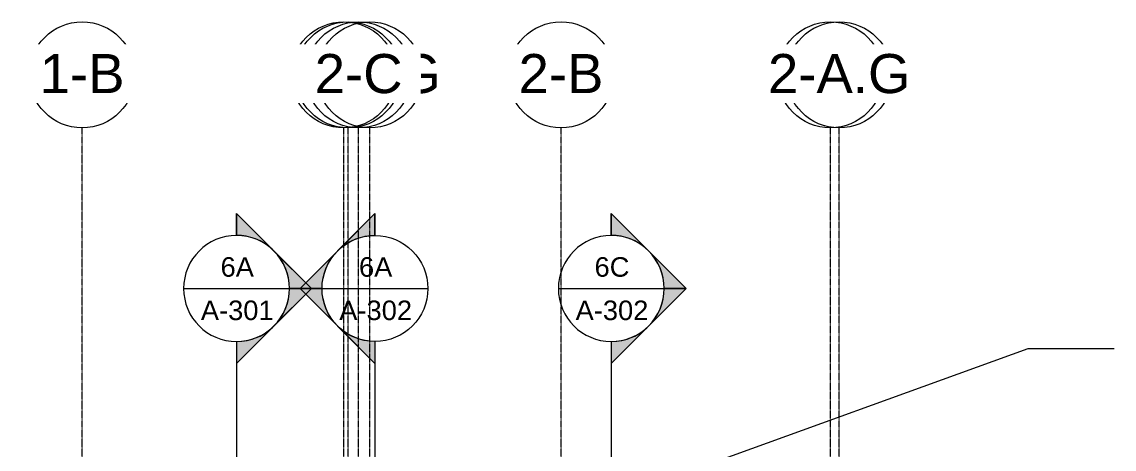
# Model space of a CAD drawing. Header units: inches. Extents: x 20273 to 40520, y -355 to 835.
# Drawn here: x 22054 to 23045, y 448 to 835 of the extents above; entities that cross this region are included whole.
import ezdxf

# ---------------------------------------------------------------- set-up
doc = ezdxf.new("R2010")
doc.units = ezdxf.units.IN
doc.header["$MEASUREMENT"] = 0
doc.linetypes.add('Grid Line 1_2_', pattern=[0.875, 0.5, -0.125, 0.125, -0.125])
for name, color, linetype, lineweight in [('A-ANNO-KEYN', 231, 'Continuous', 9), ('G-ANNO-SYMB', 111, 'Continuous', 9), ('S-GRID', 1, 'Continuous', 9), ('S-GRID-IDEN', 1, 'Continuous', 9)]:
    doc.layers.add(name, color=color, linetype=linetype, lineweight=lineweight)
doc.styles.add('Arial_1', font='arial.ttf', dxfattribs={"height": 35.407186})
doc.styles.add('Arial_2', font='arial.ttf', dxfattribs={"height": 17.703593})

# ---------------------------------------------------------------- blocks, each defined once
blk = doc.blocks.new('Grid - Grid Head - Circle-14747-Elevation - West')
at = {"layer": 'S-GRID-IDEN'}
blk.add_circle((21143.8, 786.66), 48, dxfattribs=at)
blk = doc.blocks.new('Section - Section Head - Filled-1526-Elevation - West')
at = {"layer": 'G-ANNO-SYMB'}
h = blk.add_hatch(color=256, dxfattribs=at)
edge = h.paths.add_edge_path(flags=0)
edge.add_arc((22248.83, 593.16), 48.06, 47.9216, 90)
edge.add_line((22248.83, 641.22), (22248.83, 661.04))
edge.add_line((22248.83, 661.04), (22281.04, 628.83))
h = blk.add_hatch(color=256, dxfattribs=at)
edge = h.paths.add_edge_path(flags=0)
edge.add_line((22282.77, 627.1), (22316.72, 593.16))
edge.add_line((22316.72, 593.16), (22296.83, 593.16))
edge.add_arc((22248.83, 593.16), 48, 360, 405)
h = blk.add_hatch(color=256, dxfattribs=at)
edge = h.paths.add_edge_path(flags=0)
edge.add_arc((22248.83, 593.16), 48, 315, 360)
edge.add_line((22296.83, 593.16), (22316.72, 593.16))
edge.add_line((22316.72, 593.16), (22282.77, 559.22))
h = blk.add_hatch(color=256, dxfattribs=at)
edge = h.paths.add_edge_path(flags=0)
edge.add_line((22281.04, 557.48), (22248.83, 525.27))
edge.add_line((22248.83, 525.27), (22248.83, 545.09))
edge.add_arc((22248.83, 593.16), 48.06, 270, 312.0784)
for p, q in [((22316.72, 593.16), (22248.83, 661.04)), ((22248.83, 641.16), (22248.83, 661.04)), ((22281.04, 628.83), (22248.83, 661.04)), ((22248.83, 661.04), (22248.83, 641.22)), ((22316.72, 593.16), (22282.77, 627.1)), ((22316.72, 593.16), (22248.83, 525.27)), ((22282.77, 559.22), (22316.72, 593.16)), ((22296.83, 593.16), (22316.72, 593.16)), ((22316.72, 593.16), (22296.83, 593.16)), ((22248.83, 525.27), (22281.04, 557.48)), ((22248.83, 545.16), (22248.83, 525.27)), ((22248.83, 545.09), (22248.83, 525.27))]:
    blk.add_line(p, q, dxfattribs=at)
for radius, start, end in [(48, 90, 270), (48.06, 47.9216, 90), (48, 270, 90), (48, 360, 45), (48, 315, 360), (48.06, 270, 312.0784)]:
    blk.add_arc((22248.83, 593.16), radius, start, end, dxfattribs=at)

msp = doc.modelspace()

# ---------------------------------------------------------------- linework, layer by layer
at = {"layer": 'A-ANNO-KEYN', "color": 153}
for p, q in [((22409.55, 337.59), (22966.61, 538.92)), ((22966.61, 538.92), (23044.6, 538.92))]:
    msp.add_line(p, q, dxfattribs=at)
at = {"layer": 'G-ANNO-SYMB'}
for p, q in [((22200.83, 593.16), (22296.83, 593.16)), ((22326.36, 593.16), (22422.36, 593.16)), ((22540.63, 593.16), (22636.63, 593.16)), ((22248.83, 545.16), (22248.83, -79.66)), ((22374.36, 545.16), (22374.36, -79.66)), ((22588.63, 545.16), (22588.63, -79.66))]:
    msp.add_line(p, q, dxfattribs=at)
at = {"layer": 'S-GRID', "linetype": 'Grid Line 1_2_'}
for p, q in [((22108.8, -273.16), (22108.8, 738.66)), ((22108.8, -273.16), (22108.8, 738.66)), ((22346.05, -273.16), (22346.05, 738.66)), ((22350.05, -273.16), (22350.05, 738.66)), ((22359.55, -273.16), (22359.55, 738.66)), ((22359.55, -273.16), (22359.55, 738.66)), ((22369.55, -273.16), (22369.55, 738.66)), ((22543.05, -273.16), (22543.05, 738.66)), ((22543.05, -273.16), (22543.05, 738.66)), ((22787.3, -273.16), (22787.3, 738.66)), ((22787.3, -273.16), (22787.3, 738.66)), ((22795.3, -273.16), (22795.3, 738.66)), ((22795.3, -273.16), (22795.3, 738.66))]:
    msp.add_line(p, q, dxfattribs=at)

# ---------------------------------------------------------------- block references
at = {"layer": 'G-ANNO-SYMB'}
for p in [(0, 0), (339.8, 0)]:
    msp.add_blockref('Section - Section Head - Filled-1526-Elevation - West', p, dxfattribs=at)
at = {"layer": 'G-ANNO-SYMB', "extrusion": (0, 0, -1)}
msp.add_blockref('Section - Section Head - Filled-1526-Elevation - West', (-44623.19, 0), dxfattribs=at)
at = {"layer": 'S-GRID-IDEN'}
for p in [(965, 0), (1206.25, 0), (1399.25, 0), (1643.5, 0)]:
    msp.add_blockref('Grid - Grid Head - Circle-14747-Elevation - West', p, dxfattribs=at)

# ---------------------------------------------------------------- texts
at = {"layer": 'G-ANNO-SYMB', "char_height": 17.704, "attachment_point": 2, "line_spacing_factor": 0.938532, "style": 'Arial_2'}
for s, insert, width in [('6A', (22249.45, 621.5), 36.072), ('6A', (22374.97, 621.5), 36.072), ('6C', (22589.25, 621.5), 37.584), ('A-301', (22249.45, 582.22), 78.624), ('A-302', (22374.97, 582.22), 78.624), ('A-302', (22589.25, 582.22), 78.624)]:
    msp.add_mtext(s, dxfattribs=dict(at, insert=insert, width=width))

# ---------------------------------------------------------------- next in the draw order: texts
at = {"layer": 'S-GRID-IDEN', "char_height": 35.407, "width": 85.104, "attachment_point": 2, "line_spacing_factor": 0.938532, "style": 'Arial_1', "bg_fill": 3, "box_fill_scale": 1.25, "bg_fill_color": 0, "bg_fill_transparency": 0}
for s, insert in [('3-4', (22108.79, 805.53)), ('3-3', (22350.04, 805.53)), ('3-2', (22543.04, 805.53)), ('3-1', (22787.29, 805.53))]:
    msp.add_mtext(s, dxfattribs=dict(at, insert=insert))

# ---------------------------------------------------------------- next in the draw order: block references
at = {"layer": 'S-GRID-IDEN'}
for p in [(965, 0), (1202.25, 0), (1399.25, 0), (1651.5, 0)]:
    msp.add_blockref('Grid - Grid Head - Circle-14747-Elevation - West', p, dxfattribs=at)

# ---------------------------------------------------------------- next in the draw order: texts
at = {"layer": 'S-GRID-IDEN', "char_height": 35.407, "attachment_point": 2, "line_spacing_factor": 0.938532, "style": 'Arial_1', "bg_fill": 3, "box_fill_scale": 1.25, "bg_fill_color": 0, "bg_fill_transparency": 0}
for s, insert, width in [('1-B', (22108.79, 805.53), 91.584), ('3-3.G', (22346.04, 805.53), 147.312), ('2-B', (22543.04, 805.53), 91.584), ('3-1.G', (22795.29, 805.53), 147.312)]:
    msp.add_mtext(s, dxfattribs=dict(at, insert=insert, width=width))

# ---------------------------------------------------------------- next in the draw order: block references
at = {"layer": 'S-GRID-IDEN'}
for p in [(1215.75, 0), (1643.5, 0)]:
    msp.add_blockref('Grid - Grid Head - Circle-14747-Elevation - West', p, dxfattribs=at)

# ---------------------------------------------------------------- next in the draw order: texts
at = {"layer": 'S-GRID-IDEN', "char_height": 35.407, "width": 91.584, "attachment_point": 2, "line_spacing_factor": 0.938532, "style": 'Arial_1', "bg_fill": 3, "box_fill_scale": 1.25, "bg_fill_color": 0, "bg_fill_transparency": 0}
for s, insert in [('1-A', (22359.54, 805.53)), ('2-A', (22787.29, 805.53))]:
    msp.add_mtext(s, dxfattribs=dict(at, insert=insert))

# ---------------------------------------------------------------- next in the draw order: block references
at = {"layer": 'S-GRID-IDEN'}
for p in [(1225.75, 0), (1651.5, 0)]:
    msp.add_blockref('Grid - Grid Head - Circle-14747-Elevation - West', p, dxfattribs=at)

# ---------------------------------------------------------------- next in the draw order: texts
at = {"layer": 'S-GRID-IDEN', "char_height": 35.407, "width": 153.792, "attachment_point": 2, "line_spacing_factor": 0.938532, "style": 'Arial_1', "bg_fill": 3, "box_fill_scale": 1.25, "bg_fill_color": 0, "bg_fill_transparency": 0}
for s, insert in [('1-A.G', (22369.54, 805.53)), ('2-A.G', (22795.29, 805.53))]:
    msp.add_mtext(s, dxfattribs=dict(at, insert=insert))

# ---------------------------------------------------------------- next in the draw order: block references
at = {"layer": 'S-GRID-IDEN'}
msp.add_blockref('Grid - Grid Head - Circle-14747-Elevation - West', (1215.75, 0), dxfattribs=at)

# ---------------------------------------------------------------- next in the draw order: texts
at = {"layer": 'S-GRID-IDEN', "insert": (22359.54, 805.53), "char_height": 35.407, "width": 94.608, "attachment_point": 2, "line_spacing_factor": 0.938532, "style": 'Arial_1', "bg_fill": 3, "box_fill_scale": 1.25, "bg_fill_color": 0, "bg_fill_transparency": 0}
msp.add_mtext('2-C', dxfattribs=at)

doc.saveas('drawing.dxf')
